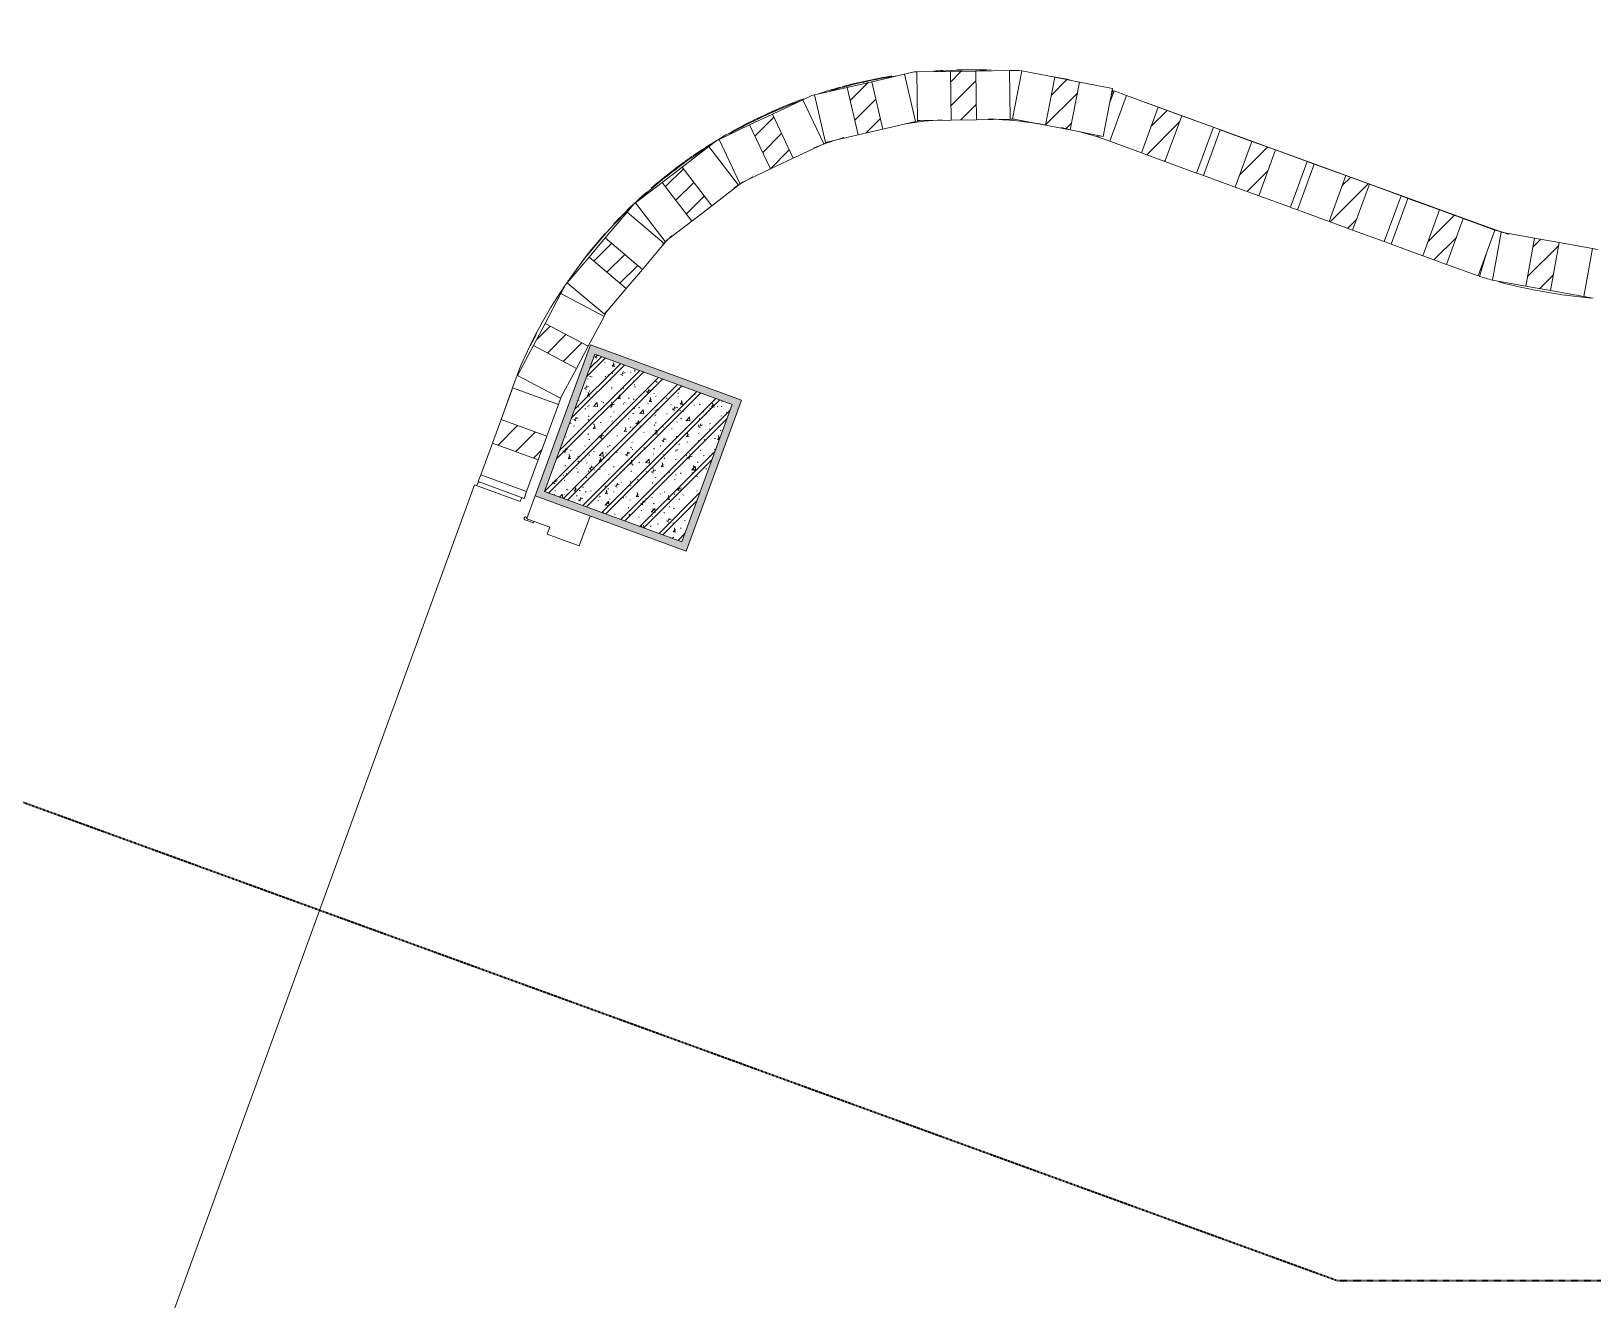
# Model space of a CAD drawing. Header units: millimetres. Extents: x -32090 to 18410, y 18847 to 76047.
# Drawn here: x -25239 to -22034, y 67507 to 70111 of the extents above; entities that cross this region are included whole.
import ezdxf

# ---------------------------------------------------------------- set-up
doc = ezdxf.new("R2010")
doc.units = ezdxf.units.MM
doc.linetypes.add('dash 1-1', pattern=[2, 1, -1])
for name, color, linetype, lineweight in [('A-DETL', 90, 'Continuous', 5), ('A-DOOR', 31, 'Continuous', 5), ('A-FLOR', 192, 'Continuous', 5), ('A-GLAZ-CURT', 52, 'Continuous', 5), ('A-GLAZ-CWMG', 51, 'Continuous', 5), ('A-WALL', 113, 'Continuous', 5), ('A-WALL-PATT', 111, 'Continuous', 5), ('S-COLS', 52, 'Continuous', 5)]:
    doc.layers.add(name, color=color, linetype=linetype, lineweight=lineweight)

# ---------------------------------------------------------------- blocks, each defined once
blk = doc.blocks.new('X Block - X Block-V145-1st Traffic Floor Plan - Pedestrian')
at = {"layer": 'A-GLAZ-CURT'}
h = blk.add_hatch(dxfattribs=at)
h.set_pattern_fill('FP_127', color=256, style=0, pattern_type=2)
h.set_pattern_definition([(155.084, (56737.218, 46550.695), (-14.745118, -31.742424), [])])
h.paths.add_polyline_path([(25.8, 50), (-25.8, 50), (-25.8, -50), (25.8, -50)])
for p, q in [((-95, 50), (-25.8, 50)), ((-95, 50), (-95, -50)), ((25.8, 50), (-25.8, 50)), ((-25.8, 50), (-25.8, -50)), ((25.8, -50), (25.8, 50)), ((25.8, 50), (95, 50)), ((-25.8, -50), (-95, -50)), ((-25.8, -50), (25.8, -50)), ((95, -50), (25.8, -50))]:
    blk.add_line(p, q, dxfattribs=at)
blk = doc.blocks.new('Rectangular Mullion - 15 x 100mm-10597013-1st Traffic Floor Plan - Pedestrian')
at = {"layer": 'A-GLAZ-CWMG'}
for p, q in [((-15, 50), (0, 50)), ((-15, -50), (-15, 50)), ((0, 50), (0, -50)), ((0, -50), (-15, -50))]:
    blk.add_line(p, q, dxfattribs=at)
blk = doc.blocks.new('DP3-D601-Brick - DP3-D601-Brick-10772225-1st Traffic Floor Plan - Pedestrian')
at = {"layer": 'A-DOOR'}
for p, q in [((-900.7, 60), (-950, 60)), ((-900, 58.5), (-900, 44.1)), ((-900, 44.1), (-897, 44.1)), ((-900, 10), (-900, 44.1)), ((-897, 44.1), (-897, 63.1)), ((897, 63.1), (897, 44.1)), ((897, 44.1), (900, 44.1)), ((900, 44.1), (900, 58.5)), ((900, 44.1), (900, 10)), ((950, 60), (900.7, 60)), ((-885, 10), (-900, 10)), ((-885, -60), (-885, 10)), ((900, 10), (885, 10)), ((885, 10), (885, -60)), ((-950, -60), (-885, -60)), ((885, -60), (950, -60))]:
    blk.add_line(p, q, dxfattribs=at)
for centre, radius, start, end in [((-900, 63.1), 3, 0, 249.3211), ((-900, 63.1), 3, 58.6638, 131.9935), ((-900, 63.1), 3, 58.6638, 131.9935), ((-900, 63.1), 3, 58.6638, 131.9935), ((-900, 63.1), 3, 58.6638, 131.9935), ((-900, 63.1), 3, 58.6638, 131.9935), ((-900, 63.1), 3, 58.6638, 131.9935), ((-900, 63.1), 3, 58.6638, 131.9935), ((900, 63.1), 3, 290.6789, 180), ((900, 63.1), 3, 48.0065, 121.3362), ((900, 63.1), 3, 48.0065, 121.3362), ((900, 63.1), 3, 48.0065, 121.3362), ((900, 63.1), 3, 48.0065, 121.3362), ((900, 63.1), 3, 48.0065, 121.3362), ((900, 63.1), 3, 48.0065, 121.3362), ((900, 63.1), 3, 48.0065, 121.3362), ((-902.2, 58.4), 2.19, 3.0662, 59.0753), ((902.2, 58.4), 2.19, 120.9247, 176.9338)]:
    blk.add_arc(centre, radius, start, end, dxfattribs=at)
blk = doc.blocks.new('M_Concrete-Square-Column - C7 - 300 x 300mm-V566-1st Traffic Floor Plan - Pedestrian')
at = {"layer": 'S-COLS'}
h = blk.add_hatch(dxfattribs=at)
h.set_pattern_fill('FP_553', color=256, style=0, pattern_type=2)
h.set_pattern_definition([(340.081, (-56806.845, -46313.31), (16.653524, -61.803067), [6.667, -73.342]), (285.081, (-56806.845, -46313.31), (58.569235, 34.54455), [5.334, -58.674]), (30.533, (-56805.46, -46318.46), (75.22399, -27.25835), [5.667, -62.332]), (336.266, (-56790.146, -46307.206), (18.75728, -94.16144), [10.001, -110.014]), (26.717, (-56788.58, -46315.05), (109.86398, -48.30617), [8.5, -93.497]), (281.266, (-56790.15, -46307.21), (109.8651, -48.3051), [8.001, -88.011]), (311.081, (-56791.27, -46317.08), (-15.39722, -62.12797), [6.668, -73.343]), (256.081, (-56791.27, -46317.08), (67.973336, 1.818413), [5.334, -58.674]), (1.533, (-56792.55, -46322.26), (52.577274, -60.31), [5.667, -62.332]), (327.581, (-56806.845, -46313.31), (28.166139, 9.146409), [1.676, -56.286, 1.676, -57.887, -58.896]), (327.581, (-56806.845, -46313.31), (28.166139, 9.146409), [-117.526, 1.676, -57.22]), (297.581, (-56806.845, -46313.31), (40.9616, -9.925673), [1.676, -32.283, 1.676, -54.953, -22.447]), (297.581, (-56806.845, -46313.31), (40.9616, -9.925673), [-90.589, 1.676, -20.771]), (257.581, (-56813.652, -46294.69), (14.4105775, -45.260169), [1.676, -20.549, 1.676, -67.666, -92.012]), (257.581, (-56813.652, -46294.69), (14.4105775, -45.260169), [-91.567, 1.676, -90.335]), (247.581, (-56816.705, -46286.34), (26.158924, -45.637728), [1.676, -27.216, 1.676, -44.374, -65.342]), (247.581, (-56816.705, -46286.34), (26.158924, -45.637728), [-74.943, 1.676, -63.665]), (335.081, (-56806.845, -46313.31), (15.91936, 34.265567), []), (335.081, (-56796.617, -46309.572), (15.91936, 34.265567), [])])
h.paths.add_polyline_path([(-150, -150), (150, -150), (150, 150), (-150, 150), (-150, 124.6)])
at = {"layer": 'S-COLS', "lineweight": 15}
for p, q in [((150, 150), (-150, 150)), ((-150, 150), (-150, -150)), ((150, -150), (150, 150)), ((-150, -150), (150, -150))]:
    blk.add_line(p, q, dxfattribs=at)
blk = doc.blocks.new('X Block - X Block-V598-1st Traffic Floor Plan - Pedestrian')
at = {"layer": 'A-GLAZ-CURT'}
h = blk.add_hatch(dxfattribs=at)
h.set_pattern_fill('FP_589', color=256, style=0, pattern_type=2)
h.set_pattern_definition([(342.929, (-50070.02, -53874.238), (10.274478, 33.45796), [])])
h.paths.add_polyline_path([(-33.3, -50), (18.3, -50), (18.3, 50), (-33.3, 50), (-33.3, -3.1)])
for p, q in [((-102.5, 50), (-102.5, -50)), ((-102.5, 50), (-33.3, 50)), ((18.3, 50), (-33.3, 50)), ((-33.3, 50), (-33.3, -50)), ((18.3, -50), (18.3, 50)), ((18.3, 50), (87.5, 50)), ((87.5, 50), (87.5, -50)), ((-33.3, -50), (-102.5, -50)), ((-33.3, -50), (18.3, -50)), ((87.5, -50), (18.3, -50))]:
    blk.add_line(p, q, dxfattribs=at)
blk = doc.blocks.new('X Block - X Block-V599-1st Traffic Floor Plan - Pedestrian')
at = {"layer": 'A-GLAZ-CURT'}
h = blk.add_hatch(dxfattribs=at)
h.set_pattern_fill('FP_590', color=256, style=0, pattern_type=2)
h.set_pattern_definition([(355.187, (-37692.455, -63298.583), (2.936638, 34.876585), [])])
h.paths.add_polyline_path([(-33.3, -50), (18.3, -50), (18.3, 50), (-33.3, 50), (-33.3, 24)])
for p, q in [((-102.5, 50), (-102.5, -50)), ((-102.5, 50), (-33.3, 50)), ((18.3, 50), (-33.3, 50)), ((-33.3, 50), (-33.3, -50)), ((18.3, -50), (18.3, 50)), ((18.3, 50), (87.5, 50)), ((87.5, 50), (87.5, -50)), ((-33.3, -50), (-102.5, -50)), ((-33.3, -50), (18.3, -50)), ((87.5, -50), (18.3, -50))]:
    blk.add_line(p, q, dxfattribs=at)
blk = doc.blocks.new('X Block - X Block-V600-1st Traffic Floor Plan - Pedestrian')
at = {"layer": 'A-GLAZ-CURT'}
h = blk.add_hatch(dxfattribs=at)
h.set_pattern_fill('FP_591', color=256, style=0, pattern_type=2)
h.set_pattern_definition([(7.445, (-23596.11, -69880.036), (-4.535104, 34.70494), [])])
h.paths.add_polyline_path([(18.3, 50), (-33.3, 50), (-33.3, -50), (18.3, -50)])
for p, q in [((-102.5, 50), (-102.5, -50)), ((-102.5, 50), (-33.3, 50)), ((18.3, 50), (-33.3, 50)), ((-33.3, 50), (-33.3, -50)), ((18.3, -50), (18.3, 50)), ((18.3, 50), (87.5, 50)), ((87.5, 50), (87.5, -50)), ((-33.3, -50), (-102.5, -50)), ((-33.3, -50), (18.3, -50)), ((87.5, -50), (18.3, -50))]:
    blk.add_line(p, q, dxfattribs=at)
blk = doc.blocks.new('X Block - X Block-V601-1st Traffic Floor Plan - Pedestrian')
at = {"layer": 'A-GLAZ-CURT'}
h = blk.add_hatch(dxfattribs=at)
h.set_pattern_fill('FP_592', color=256, style=0, pattern_type=2)
h.set_pattern_definition([(19.704, (-8423.784, -73318.483), (-11.800634, 32.950645), [])])
h.paths.add_polyline_path([(-33.3, -50), (18.3, -50), (18.3, 50), (-33.3, 50)])
for p, q in [((-102.5, 50), (-102.5, -50)), ((-102.5, 50), (-33.3, 50)), ((18.3, 50), (-33.3, 50)), ((-33.3, 50), (-33.3, -50)), ((18.3, -50), (18.3, 50)), ((18.3, 50), (87.5, 50)), ((87.5, 50), (87.5, -50)), ((-33.3, -50), (-102.5, -50)), ((-33.3, -50), (18.3, -50)), ((87.5, -50), (18.3, -50))]:
    blk.add_line(p, q, dxfattribs=at)
blk = doc.blocks.new('X Block - X Block-V602-1st Traffic Floor Plan - Pedestrian')
at = {"layer": 'A-GLAZ-CURT'}
h = blk.add_hatch(dxfattribs=at)
h.set_pattern_fill('FP_593', color=256, style=0, pattern_type=2)
h.set_pattern_definition([(31.962, (7132.668, -73457.13), (-18.527485, 29.693978), [])])
h.paths.add_polyline_path([(-33.3, -50), (18.3, -50), (18.3, 50), (-33.3, 50), (-33.3, -23.8)])
for p, q in [((-102.5, 50), (-102.5, -50)), ((-102.5, 50), (-33.3, 50)), ((18.3, 50), (-33.3, 50)), ((-33.3, 50), (-33.3, -50)), ((18.3, -50), (18.3, 50)), ((18.3, 50), (87.5, 50)), ((87.5, 50), (87.5, -50)), ((-33.3, -50), (-102.5, -50)), ((-33.3, -50), (18.3, -50)), ((87.5, -50), (18.3, -50))]:
    blk.add_line(p, q, dxfattribs=at)
blk = doc.blocks.new('X Block - X Block-V603-1st Traffic Floor Plan - Pedestrian')
at = {"layer": 'A-GLAZ-CURT'}
h = blk.add_hatch(dxfattribs=at)
h.set_pattern_fill('FP_594', color=256, style=0, pattern_type=2)
h.set_pattern_definition([(44.221, (22363.87, -70289.652), (-24.409974, 25.082926), [])])
h.paths.add_polyline_path([(-33.3, -50), (18.3, -50), (18.3, 50), (-33.3, 50)])
for p, q in [((-102.5, 50), (-102.5, -50)), ((-102.5, 50), (-33.3, 50)), ((18.3, 50), (-33.3, 50)), ((-33.3, 50), (-33.3, -50)), ((18.3, -50), (18.3, 50)), ((18.3, 50), (87.5, 50)), ((87.5, 50), (87.5, -50)), ((-33.3, -50), (-102.5, -50)), ((-33.3, -50), (18.3, -50)), ((87.5, -50), (18.3, -50))]:
    blk.add_line(p, q, dxfattribs=at)
blk = doc.blocks.new('Rectangular Mullion - 15 x 100mm-10934730-1st Traffic Floor Plan - Pedestrian')
at = {"layer": 'A-GLAZ-CWMG'}
for p, q in [((-24151.5, 69572.3), (-24142, 69590.3)), ((-24058.6, 69534), (-24063.2, 69525.5))]:
    blk.add_line(p, q, dxfattribs=at)
blk = doc.blocks.new('Rectangular Mullion - 15 x 100mm-10934351-1st Traffic Floor Plan - Pedestrian')
at = {"layer": 'A-GLAZ-CWMG'}
for p, q in [((-24015.9, 69739.5), (-24002.8, 69755.1)), ((-23933.3, 69682.4), (-23939.5, 69675)), ((-24142, 69590.3), (-24138.5, 69594.4))]:
    blk.add_line(p, q, dxfattribs=at)
blk = doc.blocks.new('Rectangular Mullion - 15 x 100mm-10935170-1st Traffic Floor Plan - Pedestrian')
at = {"layer": 'A-GLAZ-CWMG'}
for p, q in [((-23426.5, 70027.5), (-23421.1, 70027.5)), ((-23231.1, 70030.1), (-23211, 70030.4)), ((-23220, 69930.3), (-23229.8, 69930.1))]:
    blk.add_line(p, q, dxfattribs=at)
blk = doc.blocks.new('X Block - X Block-11240935-1st Traffic Floor Plan - Pedestrian')
at = {"layer": 'A-GLAZ-CURT'}
h = blk.add_hatch(dxfattribs=at)
h.set_pattern_fill('FP_595', color=256, style=0, pattern_type=2)
h.set_pattern_definition([(56.029, (36079.49, -64246.478), (-29.026217, 19.557063), [])])
h.paths.add_polyline_path([(25.8, -50), (25.8, 50), (-25.8, 50), (-25.8, -50)])
for p, q in [((-95, 50), (-95, -50)), ((-95, 50), (-25.8, 50)), ((25.8, 50), (-25.8, 50)), ((-25.8, 50), (-25.8, -50)), ((25.8, -50), (25.8, 50)), ((25.8, 50), (95, 50)), ((95, 50), (95, -50)), ((-25.8, -50), (-95, -50)), ((-25.8, -50), (25.8, -50)), ((95, -50), (25.8, -50))]:
    blk.add_line(p, q, dxfattribs=at)
blk = doc.blocks.new('Rectangular Mullion - 15 x 100mm-10935175-1st Traffic Floor Plan - Pedestrian')
at = {"layer": 'A-GLAZ-CWMG'}
blk.add_line((-23211, 70030.4), (-23205.9, 70029.4), dxfattribs=at)
blk = doc.blocks.new('X Block - X Block-V604-1st Traffic Floor Plan - Pedestrian')
at = {"layer": 'A-GLAZ-CURT'}
h = blk.add_hatch(dxfattribs=at)
h.set_pattern_fill('FP_596', color=256, style=0, pattern_type=2)
h.set_pattern_definition([(65.084, (45521.263, -57778.29), (-31.742424, 14.745118), [])])
h.paths.add_polyline_path([(18.3, -50), (18.3, 50), (-33.3, 50), (-33.3, -50)])
for p, q in [((-102.5, 50), (-102.5, -50)), ((-102.5, 50), (-33.3, 50)), ((18.3, 50), (-33.3, 50)), ((-33.3, 50), (-33.3, -50)), ((18.3, -50), (18.3, 50)), ((18.3, 50), (87.5, 50)), ((87.5, 50), (87.5, -50)), ((-33.3, -50), (-102.5, -50)), ((-33.3, -50), (18.3, -50)), ((87.5, -50), (18.3, -50))]:
    blk.add_line(p, q, dxfattribs=at)
blk = doc.blocks.new('X Block - X Block-V605-1st Traffic Floor Plan - Pedestrian')
at = {"layer": 'A-GLAZ-CURT'}
h = blk.add_hatch(dxfattribs=at)
h.set_pattern_fill('FP_597', color=256, style=0, pattern_type=2)
h.set_pattern_definition([(65.084, (45316.263, -57778.29), (-31.742424, 14.745118), [])])
h.paths.add_polyline_path([(-33.3, 50), (-33.3, -50), (18.3, -50), (18.3, 50)])
for p, q in [((-102.5, 50), (-102.5, -50)), ((-102.5, 50), (-33.3, 50)), ((18.3, 50), (-33.3, 50)), ((-33.3, 50), (-33.3, -50)), ((18.3, -50), (18.3, 50)), ((18.3, 50), (87.5, 50)), ((87.5, 50), (87.5, -50)), ((-33.3, -50), (-102.5, -50)), ((-33.3, -50), (18.3, -50)), ((87.5, -50), (18.3, -50))]:
    blk.add_line(p, q, dxfattribs=at)
blk = doc.blocks.new('Rectangular Mullion - 15 x 100mm-V501-1st Traffic Floor Plan - Pedestrian')
at = {"layer": 'A-GLAZ-CWMG'}
for p, q in [((-12991.4, 22638), (-12977.3, 22643.1)), ((-12943.1, 22549.2), (-12957.2, 22544))]:
    blk.add_line(p, q, dxfattribs=at)
blk = doc.blocks.new('Rectangular Mullion - 15 x 100mm-V155-1st Traffic Floor Plan - Pedestrian')
at = {"layer": 'A-GLAZ-CWMG'}
for p, q in [((-23149.9, 65882), (-23134.9, 65882)), ((-23134.9, 65782), (-23149.9, 65782))]:
    blk.add_line(p, q, dxfattribs=at)
blk = doc.blocks.new('X Block - X Block-V606-1st Traffic Floor Plan - Pedestrian')
at = {"layer": 'A-GLAZ-CURT'}
h = blk.add_hatch(dxfattribs=at)
h.set_pattern_fill('FP_598', color=256, style=0, pattern_type=2)
h.set_pattern_definition([(65.084, (45111.263, -57778.29), (-31.742424, 14.745118), [])])
h.paths.add_polyline_path([(-33.3, -50), (18.3, -50), (18.3, 50), (-33.3, 50)])
for p, q in [((-102.5, 50), (-102.5, -50)), ((-102.5, 50), (-33.3, 50)), ((18.3, 50), (-33.3, 50)), ((-33.3, 50), (-33.3, -50)), ((18.3, -50), (18.3, 50)), ((18.3, 50), (87.5, 50)), ((87.5, 50), (87.5, -50)), ((-33.3, -50), (-102.5, -50)), ((-33.3, -50), (18.3, -50)), ((87.5, -50), (18.3, -50))]:
    blk.add_line(p, q, dxfattribs=at)
blk = doc.blocks.new('X Block - X Block-V607-1st Traffic Floor Plan - Pedestrian')
at = {"layer": 'A-GLAZ-CURT'}
h = blk.add_hatch(dxfattribs=at)
h.set_pattern_fill('FP_599', color=256, style=0, pattern_type=2)
h.set_pattern_definition([(65.084, (44913.763, -57778.29), (-31.742424, 14.745118), [])])
h.paths.add_polyline_path([(-25.8, -50), (25.8, -50), (25.8, 50), (-25.8, 50)])
for p, q in [((-95, 50), (-95, -50)), ((-95, 50), (-25.8, 50)), ((25.8, 50), (-25.8, 50)), ((-25.8, 50), (-25.8, -50)), ((25.8, -50), (25.8, 50)), ((25.8, 50), (95, 50)), ((95, 50), (95, -50)), ((-25.8, -50), (-95, -50)), ((-25.8, -50), (25.8, -50)), ((95, -50), (25.8, -50))]:
    blk.add_line(p, q, dxfattribs=at)
blk = doc.blocks.new('X Block - X Block-V618-1st Traffic Floor Plan - Pedestrian')
at = {"layer": 'A-GLAZ-CURT'}
h = blk.add_hatch(dxfattribs=at)
h.set_pattern_fill('FP_610', color=256, style=0, pattern_type=2)
h.set_pattern_definition([(55.282, (34203.564, -64562.57), (-28.76878, 19.933822), [])])
h.paths.add_polyline_path([(18.3, -50), (18.3, 50), (-33.3, 50), (-33.3, -50)])
for p, q in [((-102.5, 50), (-102.5, -50)), ((-102.5, 50), (-33.3, 50)), ((18.3, 50), (-33.3, 50)), ((-33.3, 50), (-33.3, -50)), ((18.3, -50), (18.3, 50)), ((18.3, 50), (87.5, 50)), ((87.5, 50), (87.5, -50)), ((-33.3, -50), (-102.5, -50)), ((-33.3, -50), (18.3, -50)), ((87.5, -50), (18.3, -50))]:
    blk.add_line(p, q, dxfattribs=at)
blk = doc.blocks.new('Rectangular Mullion - 15 x 100mm-10939193-1st Traffic Floor Plan - Pedestrian')
at = {"layer": 'A-GLAZ-CWMG'}
for p, q in [((-22034.9, 69664.6), (-22024.7, 69662.7)), ((-22033.4, 69562.7), (-22052.7, 69566.2))]:
    blk.add_line(p, q, dxfattribs=at)

msp = doc.modelspace()

# ---------------------------------------------------------------- hatches: boundary and pattern name
at = {"layer": 'A-WALL-PATT'}
for points in [[(-24190.3, 69151.8), (-24077, 69461.8), (-24091.1, 69466.9), (-24204.4, 69157)], [(-23786.2, 69339.5), (-23781.1, 69353.6), (-24077, 69461.8), (-24082, 69447.6), (-23800.3, 69344.6)], [(-23894.4, 69043.6), (-23786.2, 69339.5), (-23800.3, 69344.6), (-23908.5, 69048.8), (-23895.8, 69044.1)], [(-23908.5, 69048.8), (-23903.4, 69062.9), (-24185.2, 69165.9), (-24190.3, 69151.8), (-23947.1, 69062.9)]]:
    msp.add_hatch(color=256, dxfattribs=at).paths.add_polyline_path(points)

# ---------------------------------------------------------------- linework, layer by layer
at = {"layer": 'A-DETL', "linetype": 'dash 1-1', "lineweight": 40}
for p, q in [((-28948.7, 69872.7), (-22558.8, 67547)), ((-22558.8, 67547), (1495.1, 67547))]:
    msp.add_line(p, q, dxfattribs=at)
at = {"layer": 'A-FLOR'}
for p, q in [((-22245.6, 69707.5), (-22970.2, 69971.3)), ((-24252.6, 69373.9), (-24274.4, 69313.9)), ((-24320.9, 69186.3), (-24323.8, 69178.3)), ((-24328.6, 69180.1), (-24954.5, 67460.5)), ((-24235, 69145.9), (-24328.6, 69180.1)), ((-24232.1, 69153.8), (-24235, 69145.9))]:
    msp.add_line(p, q, dxfattribs=at)
for points in [[(-23472.3, 70019), (-23506.7, 70013.4), (-23540.7, 70006.1), (-23574.3, 69997)], [(-23367.1, 70030.4), (-23373.4, 70030), (-23379.8, 70029.6), (-23386.1, 70029.1)], [(-23268.8, 70030.9), (-23292.2, 70031.9), (-23315.7, 70032.1), (-23339.1, 70031.5)], [(-23577.6, 69996.1), (-23593.4, 69991.8), (-23609.2, 69987), (-23624.8, 69981.9)], [(-23017, 69987), (-23017.9, 69987.3), (-23018.8, 69987.6), (-23019.7, 69987.9)], [(-23832.3, 69886.4), (-23848.6, 69876.4), (-23864.7, 69865.9), (-23880.5, 69855)], [(-23882.7, 69853.6), (-23911.6, 69833.5), (-23939.4, 69812), (-23966.1, 69789)], [(-23975.4, 69780.8), (-23984.4, 69772.9), (-23993.3, 69764.8), (-24002, 69756.5)], [(-24003.5, 69755), (-24016.9, 69742.2), (-24030, 69729), (-24042.7, 69715.5)], [(-24060.5, 69696), (-24077.6, 69676.7), (-24094, 69656.8), (-24109.6, 69636.3)], [(-22207, 69694.4), (-22219.9, 69698.5), (-22232.8, 69702.9), (-22245.6, 69707.5)], [(-22263.9, 69623.3), (-22263.3, 69623.1), (-22262.7, 69622.9), (-22262.1, 69622.7)], [(-24144.2, 69587.6), (-24151.9, 69576.1), (-24159.4, 69564.4), (-24166.6, 69552.6)], [(-24136.6, 69598.8), (-24137.2, 69598), (-24137.8, 69597.1), (-24138.4, 69596.2)], [(-24201.5, 69490.6), (-24205.8, 69482.3), (-24210, 69473.8), (-24214.1, 69465.3)], [(-24251.9, 69375.8), (-24252.1, 69375.1), (-24252.4, 69374.5), (-24252.6, 69373.9)]]:
    msp.add_open_spline(points, degree=3, dxfattribs=at)
msp.add_open_spline([(-23653, 69972.2), (-23681, 69962.1), (-23741.6, 69937.1), (-23799.5, 69906.2), (-23830.2, 69887.6)], degree=3, knots=[-0.5568598, -0.5568598, -0.5568598, -0.5568598, -0.5, -0.4316318, -0.4316318, -0.4316318, -0.4316318], dxfattribs=at)
at = {"layer": 'A-WALL'}
for p, q in [((-23016.4, 69988.2), (-23024.9, 69964.8)), ((-23021.9, 69980.2), (-23019.3, 69989.1)), ((-23019.3, 69989.1), (-23020.1, 69989.4)), ((-23016.4, 69988.2), (-22991.1, 69978.9)), ((-23049.7, 69897.1), (-23050.7, 69894.3)), ((-23025.4, 69885), (-23050.7, 69894.3)), ((-23047.8, 69893.3), (-23046.9, 69896.5)), ((-22252.2, 69655.5), (-22266.6, 69607.7)), ((-24250.7, 69378.9), (-24234.3, 69423.6)), ((-24151.6, 69358.7), (-24156.7, 69344.6))]:
    msp.add_line(p, q, dxfattribs=at)
at = {"layer": 'A-WALL', "lineweight": 15}
for p, q in [((-24091.1, 69466.9), (-24204.4, 69157)), ((-24185.2, 69165.9), (-24082.2, 69447.7)), ((-23781.1, 69353.6), (-24091.1, 69466.9)), ((-23894.4, 69043.6), (-23781.1, 69353.6)), ((-24204.4, 69157), (-23894.4, 69043.6))]:
    msp.add_line(p, q, dxfattribs=at)
at = {"layer": 'A-WALL'}
for centre, radius, start, end in [((-23307.9, 69021.3), 1010, 98.7762, 106.6307), ((-23307.9, 69021.3), 1010, 88.4516, 93.7346), ((-23307.9, 69021.3), 1010, 78.623, 80.4793), ((-23307.9, 69021.3), 1010, 110.8526, 119.5231), ((-23307.9, 69021.3), 1010, 110.3506, 111.1152), ((-23307.9, 69021.3), 1010, 110.3506, 111.1152), ((-23307.9, 69021.3), 1010, 113.4281, 117.1804), ((-23307.9, 69021.3), 1010, 113.4281, 117.1804), ((-23307.9, 69021.3), 910, 93.8836, 98.607), ((-23307.9, 69021.3), 910, 80.5573, 87.8918), ((-23307.9, 69021.3), 910, 106.8037, 110.6233), ((-23307.9, 69021.3), 910, 73.3934, 78.4647), ((-23307.9, 69021.3), 1010, 122.8124, 132.3943), ((-23307.9, 69021.3), 1010, 122.3635, 123.2693), ((-23307.9, 69021.3), 1010, 122.3635, 123.2693), ((-23307.9, 69021.3), 910, 110.4061, 110.8922), ((-23307.9, 69021.3), 1010, 125.752, 129.4048), ((-23307.9, 69021.3), 1010, 125.752, 129.4048), ((-23307.9, 69021.3), 910, 119.724, 122.5171), ((-23307.9, 69021.3), 910, 119.65, 119.8053), ((-23307.9, 69021.3), 1010, 131.8328, 132.9037), ((-23307.9, 69021.3), 1010, 131.8328, 132.9037), ((-23307.9, 69021.3), 1010, 134.6463, 145.2304), ((-21934.4, 70708.6), 1050, 253.2491, 255.0239), ((-23307.9, 69021.3), 910, 132.6237, 134.282), ((-21934.4, 70708.6), 1150, 253.2086, 254.6002), ((-23307.9, 69021.3), 1010, 146.3422, 156.5254), ((-21934.4, 70708.6), 1150, 255.2801, 264.8773), ((-23307.9, 69021.3), 910, 145.4859, 145.9104)]:
    msp.add_arc(centre, radius, start, end, dxfattribs=at)

# ---------------------------------------------------------------- block references
at = {"layer": 'A-DOOR', "rotation": 69.91581537618706}
msp.add_blockref('DP3-D601-Brick - DP3-D601-Brick-10772225-1st Traffic Floor Plan - Pedestrian', (-24474.2, 68244.1), dxfattribs=at)
at = {"layer": 'A-GLAZ-CURT'}
for name, p, rotation in [('X Block - X Block-V602-1st Traffic Floor Plan - Pedestrian', (-23520.3, 69954.4), 13.03782545649535), ('X Block - X Block-V603-1st Traffic Floor Plan - Pedestrian', (-23318, 69978.9), 0.7794225446162417), ('X Block - X Block-11240935-1st Traffic Floor Plan - Pedestrian', (-23122.2, 69962.2), 348.9708556302269), ('X Block - X Block-V601-1st Traffic Floor Plan - Pedestrian', (-23712.8, 69887.5), 25.29622836837559), ('X Block - X Block-V604-1st Traffic Floor Plan - Pedestrian', (-22912, 69896.8), 339.915815376186), ('X Block - X Block-V605-1st Traffic Floor Plan - Pedestrian', (-22719.4, 69826.4), 339.915815376186), ('X Block - X Block-V600-1st Traffic Floor Plan - Pedestrian', (-23886.8, 69781.2), 37.55463128025497), ('X Block - X Block-V606-1st Traffic Floor Plan - Pedestrian', (-22526.9, 69756), 339.915815376186), ('X Block - X Block-V607-1st Traffic Floor Plan - Pedestrian', (-22341.4, 69688.1), 339.915815376186), ('X Block - X Block-V599-1st Traffic Floor Plan - Pedestrian', (-24034.2, 69640.4), 49.81303419213468), ('X Block - X Block-V618-1st Traffic Floor Plan - Pedestrian', (-22129.9, 69631), 349.7176679614612), ('X Block - X Block-V598-1st Traffic Floor Plan - Pedestrian', (-24148.3, 69471.6), 62.07143710401619), ('X Block - X Block-V145-1st Traffic Floor Plan - Pedestrian', (-24236.3, 69272.5), 249.9158153761871)]:
    msp.add_blockref(name, p, dxfattribs=dict(at, rotation=rotation))
at = {"layer": 'A-GLAZ-CWMG'}
for name, p, rotation in [('Rectangular Mullion - 15 x 100mm-10934351-1st Traffic Floor Plan - Pedestrian', (-45961.3, -215.6), 323.2247912643601), ('Rectangular Mullion - 15 x 100mm-10934351-1st Traffic Floor Plan - Pedestrian', (-30743.6, -3447.4), 335.4831941762414), ('Rectangular Mullion - 15 x 100mm-10934351-1st Traffic Floor Plan - Pedestrian', (-15186.7, -3374.4), 347.7415970881203), ('Rectangular Mullion - 15 x 100mm-V501-1st Traffic Floor Plan - Pedestrian', (-18195.7, 95500.2), 139.9158268927594), ('Rectangular Mullion - 15 x 100mm-V155-1st Traffic Floor Plan - Pedestrian', (-23501.8, 17.9), 339.9158153761868), ('Rectangular Mullion - 15 x 100mm-V155-1st Traffic Floor Plan - Pedestrian', (-23309.3, -52.5), 339.9158153761864)]:
    msp.add_blockref(name, p, dxfattribs=dict(at, rotation=rotation))
for name in ['Rectangular Mullion - 15 x 100mm-10935170-1st Traffic Floor Plan - Pedestrian', 'Rectangular Mullion - 15 x 100mm-10935175-1st Traffic Floor Plan - Pedestrian', 'Rectangular Mullion - 15 x 100mm-10934351-1st Traffic Floor Plan - Pedestrian', 'Rectangular Mullion - 15 x 100mm-10939193-1st Traffic Floor Plan - Pedestrian', 'Rectangular Mullion - 15 x 100mm-10934730-1st Traffic Floor Plan - Pedestrian']:
    msp.add_blockref(name, (0, 0), dxfattribs=at)
at = {"layer": 'A-GLAZ-CWMG', "extrusion": (0, 0, -1), "rotation": 290.084184623813}
msp.add_blockref('Rectangular Mullion - 15 x 100mm-10597013-1st Traffic Floor Plan - Pedestrian', (24274.1, 69169.2), dxfattribs=at)
at = {"layer": 'S-COLS', "lineweight": 15, "rotation": 69.91850261698143}
msp.add_blockref('M_Concrete-Square-Column - C7 - 300 x 300mm-V566-1st Traffic Floor Plan - Pedestrian', (-23992.7, 69255.3), dxfattribs=at)

doc.saveas('drawing.dxf')
